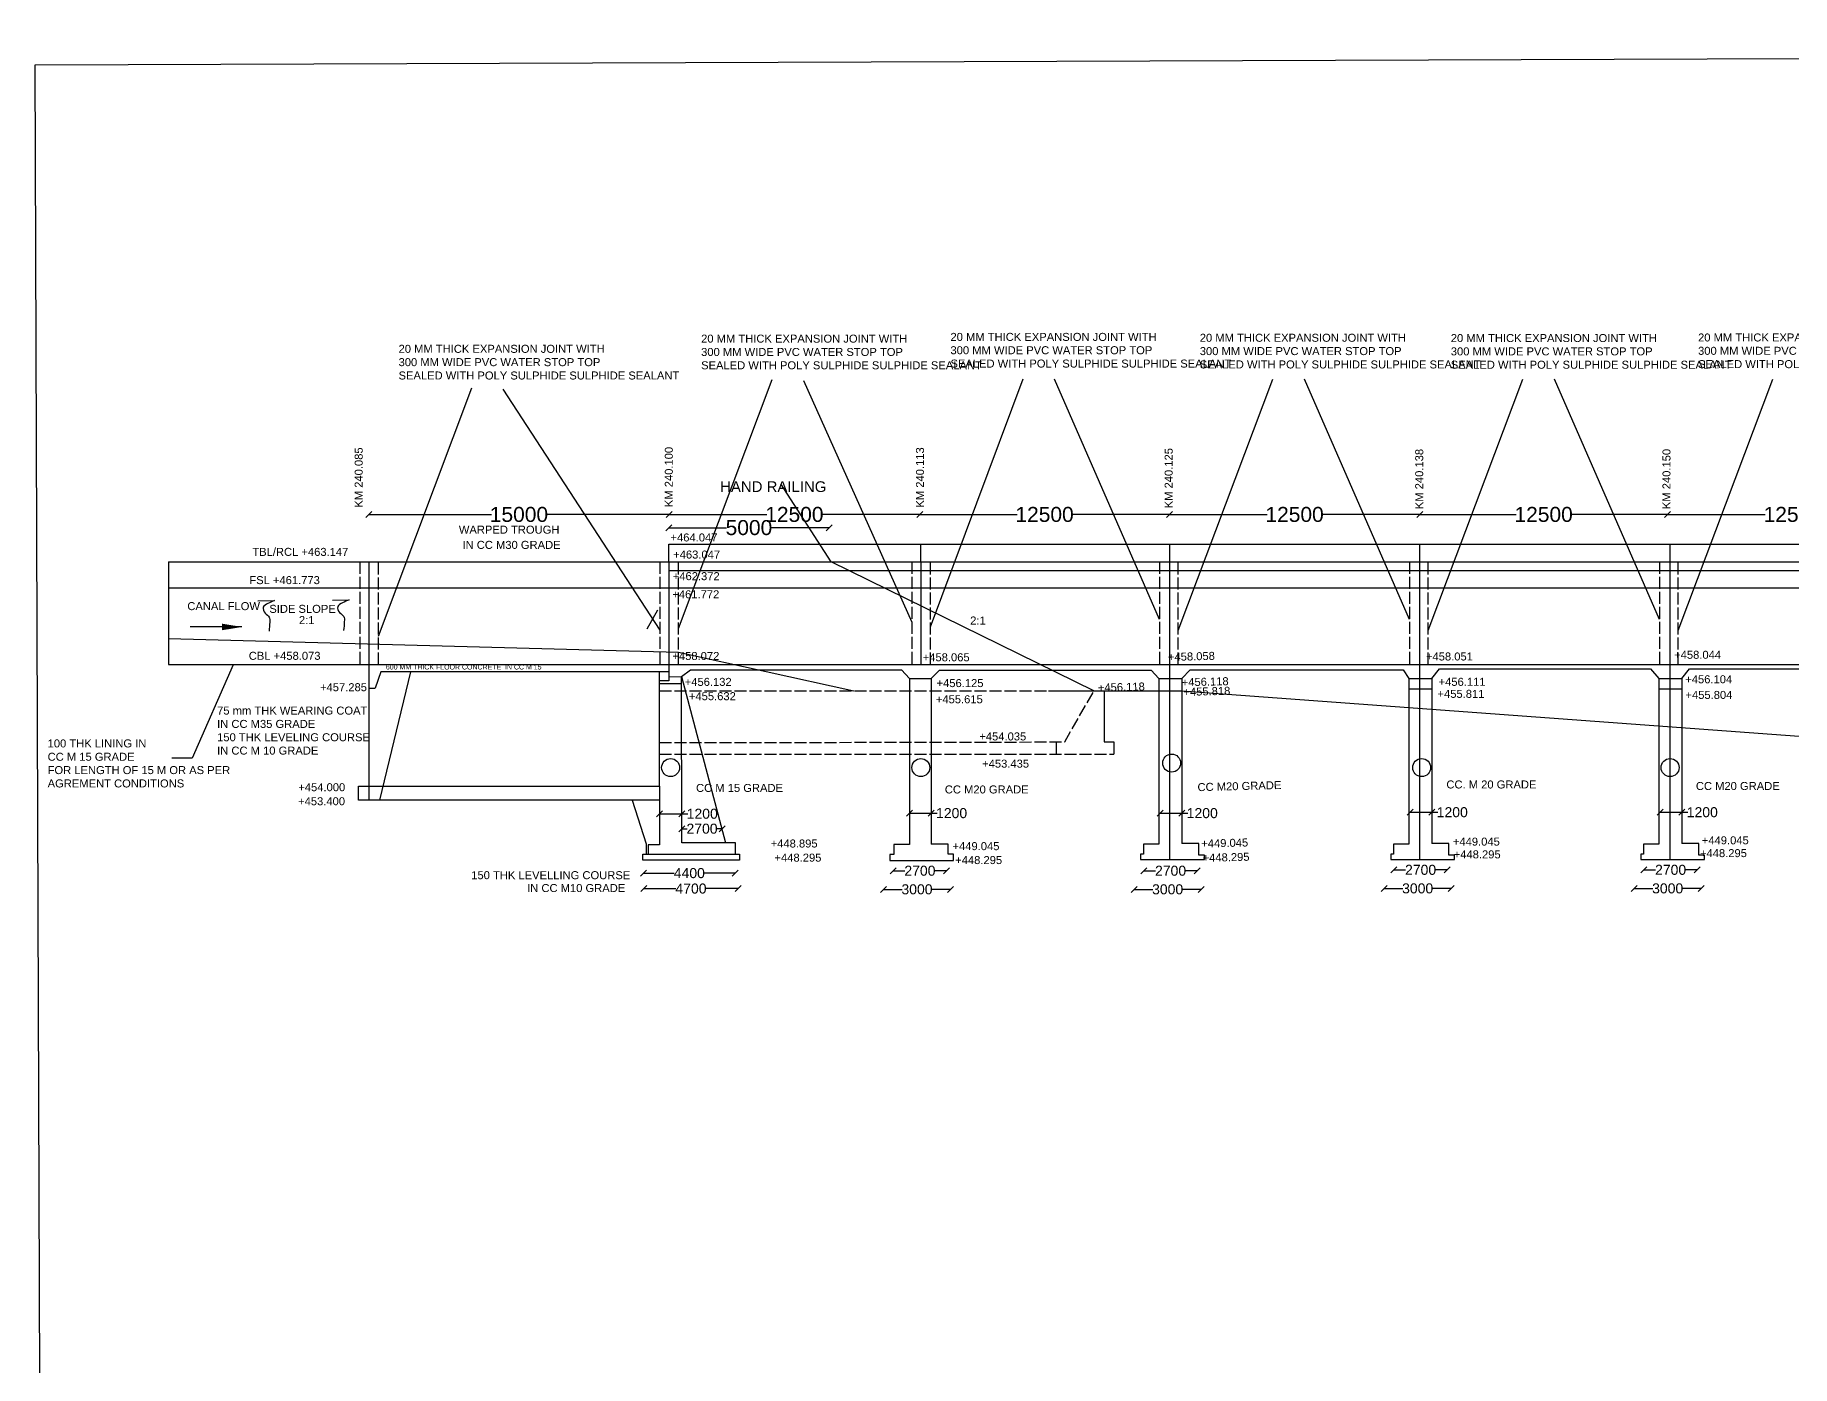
# Model space of a CAD drawing. Header units: millimetres. Extents: x -112454 to 301508, y -143387 to 43222.
# Drawn here: x -112454 to -24622, y -23308 to 43222 of the extents above; entities that cross this region are included whole.
import ezdxf

# ---------------------------------------------------------------- set-up
doc = ezdxf.new("R2010")
doc.units = ezdxf.units.MM
doc.header["$MEASUREMENT"] = 0
doc.linetypes.add('ACAD_ISO02W100', pattern=[15, 12, -3])
for name, color, linetype in [('DIMENSION', 7, 'Continuous'), ('DRAWING', 7, 'Continuous'), ('TEXT', 7, 'Continuous')]:
    doc.layers.add(name, color=color, linetype=linetype)
doc.styles.get("Standard").update_dxf_attribs({"font": 'arial.ttf', "height": 500})
doc.dimstyles.get("Standard").update_dxf_attribs({"dimtxt": 500, "dimasz": 300, "dimexe": 0.18, "dimexo": 0.0625, "dimgap": 0.09, "dimtad": 0, "dimdec": 0, "dimzin": 0, "dimdsep": 46, "dimtxsty": 'Standard', "dimblk": 'OBLIQUE', "dimcen": 0.09, "dimse1": 1, "dimse2": 1, "dimadec": 0, "dimazin": 0, "dimtfac": 1, "dimtdec": 0, "dimtofl": 0, "dimtmove": 0, "dimatfit": 3, "dimfxl": 0, "dimtolj": 1, "dimtzin": 0, "dimarcsym": 0})

# ---------------------------------------------------------------- blocks, each defined once
blk = doc.blocks.new('_Oblique')
at = {"color": 0, "linetype": 'ByBlock', "lineweight": -2}
blk.add_line((-0.5, -0.5), (0.5, 0.5), dxfattribs=at)
blk = doc.blocks.new('*D204')
at = {"layer": 'Defpoints', "color": 0, "transparency": 16777216}
for p in [(-82028, 610), (-77301, 610), (-77301, 553)]:
    blk.add_point(p, dxfattribs=at)
at = {"layer": 'DIMENSION', "color": 0, "lineweight": -2, "transparency": 16777216}
for p, q in [((-82028, 553), (-80420, 553)), ((-77301, 553), (-78908, 553))]:
    blk.add_line(p, q, dxfattribs=at)
at = {"layer": 'DIMENSION', "color": 0, "lineweight": -2, "transparency": 16777216, "xscale": 300, "yscale": 300, "zscale": 300, "rotation": 180}
blk.add_blockref('_Oblique', (-82028, 553), dxfattribs=at)
at = {"layer": 'DIMENSION', "color": 0, "lineweight": -2, "transparency": 16777216, "xscale": 300, "yscale": 300, "zscale": 300}
blk.add_blockref('_Oblique', (-77301, 553), dxfattribs=at)
at = {"layer": 'DIMENSION', "color": 0, "transparency": 16777216, "insert": (-79664, 553), "char_height": 500, "attachment_point": 5}
blk.add_mtext('\\A1;4700', dxfattribs=at)
blk = doc.blocks.new('*D205')
at = {"layer": 'Defpoints', "color": 0, "transparency": 16777216}
for p in [(-82042, 1432), (-82042, 1325), (-77450, 1432)]:
    blk.add_point(p, dxfattribs=at)
at = {"layer": 'DIMENSION', "color": 0, "lineweight": -2, "transparency": 16777216}
for p, q in [((-82042, 1325), (-80502, 1325)), ((-77450, 1325), (-78990, 1325))]:
    blk.add_line(p, q, dxfattribs=at)
at = {"layer": 'DIMENSION', "color": 0, "lineweight": -2, "transparency": 16777216, "xscale": 300, "yscale": 300, "zscale": 300, "rotation": 180}
blk.add_blockref('_Oblique', (-82042, 1325), dxfattribs=at)
at = {"layer": 'DIMENSION', "color": 0, "lineweight": -2, "transparency": 16777216, "xscale": 300, "yscale": 300, "zscale": 300}
blk.add_blockref('_Oblique', (-77450, 1325), dxfattribs=at)
at = {"layer": 'DIMENSION', "color": 0, "transparency": 16777216, "insert": (-79746, 1325), "char_height": 500, "attachment_point": 5}
blk.add_mtext('\\A1;4400', dxfattribs=at)
blk = doc.blocks.new('*D206')
at = {"layer": 'Defpoints', "color": 0, "transparency": 16777216}
for p in [(-81243, 4162), (-80122, 4293), (-80122, 4165)]:
    blk.add_point(p, dxfattribs=at)
at = {"layer": 'DIMENSION', "color": 0, "lineweight": -2, "transparency": 16777216}
for p, q in [((-81243, 4293), (-80122, 4293)), ((-80122, 4293), (-79822, 4293))]:
    blk.add_line(p, q, dxfattribs=at)
at = {"layer": 'DIMENSION', "color": 0, "lineweight": -2, "transparency": 16777216, "xscale": 300, "yscale": 300, "zscale": 300, "rotation": 180}
blk.add_blockref('_Oblique', (-81243, 4293), dxfattribs=at)
at = {"layer": 'DIMENSION', "color": 0, "lineweight": -2, "transparency": 16777216, "xscale": 300, "yscale": 300, "zscale": 300}
blk.add_blockref('_Oblique', (-80122, 4293), dxfattribs=at)
at = {"layer": 'DIMENSION', "color": 0, "transparency": 16777216, "insert": (-79100, 4293), "char_height": 500, "attachment_point": 5}
blk.add_mtext('\\A1;1200', dxfattribs=at)
blk = doc.blocks.new('*D207')
at = {"layer": 'Defpoints', "color": 0, "transparency": 16777216}
for p in [(-78101, 3547), (-80121, 3502), (-78101, 3465)]:
    blk.add_point(p, dxfattribs=at)
at = {"layer": 'DIMENSION', "color": 0, "lineweight": -2, "transparency": 16777216}
for p, q in [((-80121, 3547), (-79861, 3547)), ((-78101, 3547), (-78361, 3547))]:
    blk.add_line(p, q, dxfattribs=at)
at = {"layer": 'DIMENSION', "color": 0, "lineweight": -2, "transparency": 16777216, "xscale": 300, "yscale": 300, "zscale": 300, "rotation": 180}
blk.add_blockref('_Oblique', (-80121, 3547), dxfattribs=at)
at = {"layer": 'DIMENSION', "color": 0, "lineweight": -2, "transparency": 16777216, "xscale": 300, "yscale": 300, "zscale": 300}
blk.add_blockref('_Oblique', (-78101, 3547), dxfattribs=at)
at = {"layer": 'DIMENSION', "color": 0, "transparency": 16777216, "insert": (-79111, 3547), "char_height": 500, "attachment_point": 5}
blk.add_mtext('\\A1;2700', dxfattribs=at)
blk = doc.blocks.new('*D208')
at = {"layer": 'Defpoints', "color": 0, "transparency": 16777216}
for p in [(-68741, 4140), (-67656, 4324), (-67656, 4140)]:
    blk.add_point(p, dxfattribs=at)
at = {"layer": 'DIMENSION', "color": 0, "lineweight": -2, "transparency": 16777216}
for p, q in [((-68741, 4324), (-67656, 4324)), ((-67656, 4324), (-67356, 4324))]:
    blk.add_line(p, q, dxfattribs=at)
at = {"layer": 'DIMENSION', "color": 0, "lineweight": -2, "transparency": 16777216, "xscale": 300, "yscale": 300, "zscale": 300, "rotation": 180}
blk.add_blockref('_Oblique', (-68741, 4324), dxfattribs=at)
at = {"layer": 'DIMENSION', "color": 0, "lineweight": -2, "transparency": 16777216, "xscale": 300, "yscale": 300, "zscale": 300}
blk.add_blockref('_Oblique', (-67656, 4324), dxfattribs=at)
at = {"layer": 'DIMENSION', "color": 0, "transparency": 16777216, "insert": (-66633, 4324), "char_height": 500, "attachment_point": 5}
blk.add_mtext('\\A1;1200', dxfattribs=at)
blk = doc.blocks.new('*D209')
at = {"layer": 'Defpoints', "color": 0, "transparency": 16777216}
for p in [(-69550, 1395), (-66885, 1444), (-66885, 1395)]:
    blk.add_point(p, dxfattribs=at)
at = {"layer": 'DIMENSION', "color": 0, "lineweight": -2, "transparency": 16777216}
for p, q in [((-69550, 1444), (-68968, 1444)), ((-66885, 1444), (-67467, 1444))]:
    blk.add_line(p, q, dxfattribs=at)
at = {"layer": 'DIMENSION', "color": 0, "lineweight": -2, "transparency": 16777216, "xscale": 300, "yscale": 300, "zscale": 300, "rotation": 180}
blk.add_blockref('_Oblique', (-69550, 1444), dxfattribs=at)
at = {"layer": 'DIMENSION', "color": 0, "lineweight": -2, "transparency": 16777216, "xscale": 300, "yscale": 300, "zscale": 300}
blk.add_blockref('_Oblique', (-66885, 1444), dxfattribs=at)
at = {"layer": 'DIMENSION', "color": 0, "transparency": 16777216, "insert": (-68217, 1444), "char_height": 500, "attachment_point": 5}
blk.add_mtext('\\A1;2700', dxfattribs=at)
blk = doc.blocks.new('*D210')
at = {"layer": 'Defpoints', "color": 0, "transparency": 16777216}
for p in [(-70039, 503), (-66689, 515), (-66689, 503)]:
    blk.add_point(p, dxfattribs=at)
at = {"layer": 'DIMENSION', "color": 0, "lineweight": -2, "transparency": 16777216}
for p, q in [((-70039, 515), (-69110, 515)), ((-66689, 515), (-67619, 515))]:
    blk.add_line(p, q, dxfattribs=at)
at = {"layer": 'DIMENSION', "color": 0, "lineweight": -2, "transparency": 16777216, "xscale": 300, "yscale": 300, "zscale": 300, "rotation": 180}
blk.add_blockref('_Oblique', (-70039, 515), dxfattribs=at)
at = {"layer": 'DIMENSION', "color": 0, "lineweight": -2, "transparency": 16777216, "xscale": 300, "yscale": 300, "zscale": 300}
blk.add_blockref('_Oblique', (-66689, 515), dxfattribs=at)
at = {"layer": 'DIMENSION', "color": 0, "transparency": 16777216, "insert": (-68364, 515), "char_height": 500, "attachment_point": 5}
blk.add_mtext('\\A1;3000', dxfattribs=at)
blk = doc.blocks.new('*D213')
at = {"layer": 'Defpoints', "color": 0, "transparency": 16777216}
for p in [(-56208, 4140), (-55123, 4324), (-55123, 4140)]:
    blk.add_point(p, dxfattribs=at)
at = {"layer": 'DIMENSION', "color": 0, "lineweight": -2, "transparency": 16777216}
for p, q in [((-56208, 4324), (-55123, 4324)), ((-55123, 4324), (-54823, 4324))]:
    blk.add_line(p, q, dxfattribs=at)
at = {"layer": 'DIMENSION', "color": 0, "lineweight": -2, "transparency": 16777216, "xscale": 300, "yscale": 300, "zscale": 300, "rotation": 180}
blk.add_blockref('_Oblique', (-56208, 4324), dxfattribs=at)
at = {"layer": 'DIMENSION', "color": 0, "lineweight": -2, "transparency": 16777216, "xscale": 300, "yscale": 300, "zscale": 300}
blk.add_blockref('_Oblique', (-55123, 4324), dxfattribs=at)
at = {"layer": 'DIMENSION', "color": 0, "transparency": 16777216, "insert": (-54101, 4324), "char_height": 500, "attachment_point": 5}
blk.add_mtext('\\A1;1200', dxfattribs=at)
blk = doc.blocks.new('*D211')
at = {"layer": 'Defpoints', "color": 0, "transparency": 16777216}
for p in [(-57018, 1395), (-54352, 1444), (-54352, 1395)]:
    blk.add_point(p, dxfattribs=at)
at = {"layer": 'DIMENSION', "color": 0, "lineweight": -2, "transparency": 16777216}
for p, q in [((-57018, 1444), (-56435, 1444)), ((-54352, 1444), (-54935, 1444))]:
    blk.add_line(p, q, dxfattribs=at)
at = {"layer": 'DIMENSION', "color": 0, "lineweight": -2, "transparency": 16777216, "xscale": 300, "yscale": 300, "zscale": 300, "rotation": 180}
blk.add_blockref('_Oblique', (-57018, 1444), dxfattribs=at)
at = {"layer": 'DIMENSION', "color": 0, "lineweight": -2, "transparency": 16777216, "xscale": 300, "yscale": 300, "zscale": 300}
blk.add_blockref('_Oblique', (-54352, 1444), dxfattribs=at)
at = {"layer": 'DIMENSION', "color": 0, "transparency": 16777216, "insert": (-55685, 1444), "char_height": 500, "attachment_point": 5}
blk.add_mtext('\\A1;2700', dxfattribs=at)
blk = doc.blocks.new('*D212')
at = {"layer": 'Defpoints', "color": 0, "transparency": 16777216}
for p in [(-57507, 503), (-54157, 515), (-54157, 503)]:
    blk.add_point(p, dxfattribs=at)
at = {"layer": 'DIMENSION', "color": 0, "lineweight": -2, "transparency": 16777216}
for p, q in [((-57507, 515), (-56577, 515)), ((-54157, 515), (-55086, 515))]:
    blk.add_line(p, q, dxfattribs=at)
at = {"layer": 'DIMENSION', "color": 0, "lineweight": -2, "transparency": 16777216, "xscale": 300, "yscale": 300, "zscale": 300, "rotation": 180}
blk.add_blockref('_Oblique', (-57507, 515), dxfattribs=at)
at = {"layer": 'DIMENSION', "color": 0, "lineweight": -2, "transparency": 16777216, "xscale": 300, "yscale": 300, "zscale": 300}
blk.add_blockref('_Oblique', (-54157, 515), dxfattribs=at)
at = {"layer": 'DIMENSION', "color": 0, "transparency": 16777216, "insert": (-55832, 515), "char_height": 500, "attachment_point": 5}
blk.add_mtext('\\A1;3000', dxfattribs=at)
blk = doc.blocks.new('*D216')
at = {"layer": 'Defpoints', "color": 0, "transparency": 16777216}
for p in [(-43708, 4186), (-42623, 4370), (-42623, 4186)]:
    blk.add_point(p, dxfattribs=at)
at = {"layer": 'DIMENSION', "color": 0, "lineweight": -2, "transparency": 16777216}
for p, q in [((-43708, 4370), (-42623, 4370)), ((-42623, 4370), (-42323, 4370))]:
    blk.add_line(p, q, dxfattribs=at)
at = {"layer": 'DIMENSION', "color": 0, "lineweight": -2, "transparency": 16777216, "xscale": 300, "yscale": 300, "zscale": 300, "rotation": 180}
blk.add_blockref('_Oblique', (-43708, 4370), dxfattribs=at)
at = {"layer": 'DIMENSION', "color": 0, "lineweight": -2, "transparency": 16777216, "xscale": 300, "yscale": 300, "zscale": 300}
blk.add_blockref('_Oblique', (-42623, 4370), dxfattribs=at)
at = {"layer": 'DIMENSION', "color": 0, "transparency": 16777216, "insert": (-41601, 4370), "char_height": 500, "attachment_point": 5}
blk.add_mtext('\\A1;1200', dxfattribs=at)
blk = doc.blocks.new('*D214')
at = {"layer": 'Defpoints', "color": 0, "transparency": 16777216}
for p in [(-44518, 1440), (-41852, 1489), (-41852, 1440)]:
    blk.add_point(p, dxfattribs=at)
at = {"layer": 'DIMENSION', "color": 0, "lineweight": -2, "transparency": 16777216}
for p, q in [((-44518, 1489), (-43935, 1489)), ((-41852, 1489), (-42435, 1489))]:
    blk.add_line(p, q, dxfattribs=at)
at = {"layer": 'DIMENSION', "color": 0, "lineweight": -2, "transparency": 16777216, "xscale": 300, "yscale": 300, "zscale": 300, "rotation": 180}
blk.add_blockref('_Oblique', (-44518, 1489), dxfattribs=at)
at = {"layer": 'DIMENSION', "color": 0, "lineweight": -2, "transparency": 16777216, "xscale": 300, "yscale": 300, "zscale": 300}
blk.add_blockref('_Oblique', (-41852, 1489), dxfattribs=at)
at = {"layer": 'DIMENSION', "color": 0, "transparency": 16777216, "insert": (-43185, 1489), "char_height": 500, "attachment_point": 5}
blk.add_mtext('\\A1;2700', dxfattribs=at)
blk = doc.blocks.new('*D215')
at = {"layer": 'Defpoints', "color": 0, "transparency": 16777216}
for p in [(-45007, 548), (-41657, 561), (-41657, 548)]:
    blk.add_point(p, dxfattribs=at)
at = {"layer": 'DIMENSION', "color": 0, "lineweight": -2, "transparency": 16777216}
for p, q in [((-45007, 561), (-44077, 561)), ((-41657, 561), (-42586, 561))]:
    blk.add_line(p, q, dxfattribs=at)
at = {"layer": 'DIMENSION', "color": 0, "lineweight": -2, "transparency": 16777216, "xscale": 300, "yscale": 300, "zscale": 300, "rotation": 180}
blk.add_blockref('_Oblique', (-45007, 561), dxfattribs=at)
at = {"layer": 'DIMENSION', "color": 0, "lineweight": -2, "transparency": 16777216, "xscale": 300, "yscale": 300, "zscale": 300}
blk.add_blockref('_Oblique', (-41657, 561), dxfattribs=at)
at = {"layer": 'DIMENSION', "color": 0, "transparency": 16777216, "insert": (-43332, 561), "char_height": 500, "attachment_point": 5}
blk.add_mtext('\\A1;3000', dxfattribs=at)
blk = doc.blocks.new('*D219')
at = {"layer": 'Defpoints', "color": 0, "transparency": 16777216}
for p in [(-31208, 4186), (-30123, 4370), (-30123, 4186)]:
    blk.add_point(p, dxfattribs=at)
at = {"layer": 'DIMENSION', "color": 0, "lineweight": -2, "transparency": 16777216}
for p, q in [((-31208, 4370), (-30123, 4370)), ((-30123, 4370), (-29823, 4370))]:
    blk.add_line(p, q, dxfattribs=at)
at = {"layer": 'DIMENSION', "color": 0, "lineweight": -2, "transparency": 16777216, "xscale": 300, "yscale": 300, "zscale": 300, "rotation": 180}
blk.add_blockref('_Oblique', (-31208, 4370), dxfattribs=at)
at = {"layer": 'DIMENSION', "color": 0, "lineweight": -2, "transparency": 16777216, "xscale": 300, "yscale": 300, "zscale": 300}
blk.add_blockref('_Oblique', (-30123, 4370), dxfattribs=at)
at = {"layer": 'DIMENSION', "color": 0, "transparency": 16777216, "insert": (-29101, 4370), "char_height": 500, "attachment_point": 5}
blk.add_mtext('\\A1;1200', dxfattribs=at)
blk = doc.blocks.new('*D217')
at = {"layer": 'Defpoints', "color": 0, "transparency": 16777216}
for p in [(-32018, 1440), (-29352, 1489), (-29352, 1440)]:
    blk.add_point(p, dxfattribs=at)
at = {"layer": 'DIMENSION', "color": 0, "lineweight": -2, "transparency": 16777216}
for p, q in [((-32018, 1489), (-31435, 1489)), ((-29352, 1489), (-29935, 1489))]:
    blk.add_line(p, q, dxfattribs=at)
at = {"layer": 'DIMENSION', "color": 0, "lineweight": -2, "transparency": 16777216, "xscale": 300, "yscale": 300, "zscale": 300, "rotation": 180}
blk.add_blockref('_Oblique', (-32018, 1489), dxfattribs=at)
at = {"layer": 'DIMENSION', "color": 0, "lineweight": -2, "transparency": 16777216, "xscale": 300, "yscale": 300, "zscale": 300}
blk.add_blockref('_Oblique', (-29352, 1489), dxfattribs=at)
at = {"layer": 'DIMENSION', "color": 0, "transparency": 16777216, "insert": (-30685, 1489), "char_height": 500, "attachment_point": 5}
blk.add_mtext('\\A1;2700', dxfattribs=at)
blk = doc.blocks.new('*D218')
at = {"layer": 'Defpoints', "color": 0, "transparency": 16777216}
for p in [(-32507, 548), (-29157, 561), (-29157, 548)]:
    blk.add_point(p, dxfattribs=at)
at = {"layer": 'DIMENSION', "color": 0, "lineweight": -2, "transparency": 16777216}
for p, q in [((-32507, 561), (-31577, 561)), ((-29157, 561), (-30086, 561))]:
    blk.add_line(p, q, dxfattribs=at)
at = {"layer": 'DIMENSION', "color": 0, "lineweight": -2, "transparency": 16777216, "xscale": 300, "yscale": 300, "zscale": 300, "rotation": 180}
blk.add_blockref('_Oblique', (-32507, 561), dxfattribs=at)
at = {"layer": 'DIMENSION', "color": 0, "lineweight": -2, "transparency": 16777216, "xscale": 300, "yscale": 300, "zscale": 300}
blk.add_blockref('_Oblique', (-29157, 561), dxfattribs=at)
at = {"layer": 'DIMENSION', "color": 0, "transparency": 16777216, "insert": (-30832, 561), "char_height": 500, "attachment_point": 5}
blk.add_mtext('\\A1;3000', dxfattribs=at)
blk = doc.blocks.new('*D328')
at = {"layer": 'Defpoints', "color": 0, "transparency": 16777216}
for p in [(-80772, 18596), (-72759, 18598), (-72759, 18596)]:
    blk.add_point(p, dxfattribs=at)
at = {"layer": 'DIMENSION', "color": 0, "lineweight": -2, "transparency": 16777216}
for p, q in [((-80772, 18598), (-77884, 18598)), ((-72759, 18598), (-75647, 18598))]:
    blk.add_line(p, q, dxfattribs=at)
at = {"layer": 'DIMENSION', "color": 0, "lineweight": -2, "transparency": 16777216, "xscale": 300, "yscale": 300, "zscale": 300, "rotation": 180}
blk.add_blockref('_Oblique', (-80772, 18598), dxfattribs=at)
at = {"layer": 'DIMENSION', "color": 0, "lineweight": -2, "transparency": 16777216, "xscale": 300, "yscale": 300, "zscale": 300}
blk.add_blockref('_Oblique', (-72759, 18598), dxfattribs=at)
at = {"layer": 'DIMENSION', "color": 0, "transparency": 16777216, "insert": (-76766, 18598), "char_height": 750, "attachment_point": 5}
blk.add_mtext('\\A1;5000', dxfattribs=at)
blk = doc.blocks.new('*D329')
at = {"layer": 'Defpoints', "color": 0, "transparency": 16777216}
for p in [(-95769, 19246), (-80762, 19256), (-80762, 19246)]:
    blk.add_point(p, dxfattribs=at)
at = {"layer": 'DRAWING', "color": 0, "lineweight": -2, "transparency": 16777216}
for p, q in [((-95769, 19256), (-89640, 19256)), ((-80762, 19256), (-86891, 19256))]:
    blk.add_line(p, q, dxfattribs=at)
at = {"layer": 'DRAWING', "color": 0, "lineweight": -2, "transparency": 16777216, "xscale": 300, "yscale": 300, "zscale": 300, "rotation": 180}
blk.add_blockref('_Oblique', (-95769, 19256), dxfattribs=at)
at = {"layer": 'DRAWING', "color": 0, "lineweight": -2, "transparency": 16777216, "xscale": 300, "yscale": 300, "zscale": 300}
blk.add_blockref('_Oblique', (-80762, 19256), dxfattribs=at)
at = {"layer": 'DRAWING', "color": 0, "transparency": 16777216, "insert": (-88265, 19256), "char_height": 750, "attachment_point": 5}
blk.add_mtext('\\A1;15000', dxfattribs=at)
blk = doc.blocks.new('*D330')
at = {"layer": 'Defpoints', "color": 0, "transparency": 16777216}
for p in [(-80762, 19246), (-68226, 19256), (-68226, 19246)]:
    blk.add_point(p, dxfattribs=at)
at = {"layer": 'DRAWING', "color": 0, "lineweight": -2, "transparency": 16777216}
for p, q in [((-80762, 19256), (-75869, 19256)), ((-68226, 19256), (-73119, 19256))]:
    blk.add_line(p, q, dxfattribs=at)
at = {"layer": 'DRAWING', "color": 0, "lineweight": -2, "transparency": 16777216, "xscale": 300, "yscale": 300, "zscale": 300, "rotation": 180}
blk.add_blockref('_Oblique', (-80762, 19256), dxfattribs=at)
at = {"layer": 'DRAWING', "color": 0, "lineweight": -2, "transparency": 16777216, "xscale": 300, "yscale": 300, "zscale": 300}
blk.add_blockref('_Oblique', (-68226, 19256), dxfattribs=at)
at = {"layer": 'DRAWING', "color": 0, "transparency": 16777216, "insert": (-74494, 19256), "char_height": 750, "attachment_point": 5}
blk.add_mtext('\\A1;12500', dxfattribs=at)
blk = doc.blocks.new('*D331')
at = {"layer": 'Defpoints', "color": 0, "transparency": 16777216}
for p in [(-68226, 19246), (-55745, 19256), (-55745, 19198)]:
    blk.add_point(p, dxfattribs=at)
at = {"layer": 'DRAWING', "color": 0, "lineweight": -2, "transparency": 16777216}
for p, q in [((-68226, 19256), (-63360, 19256)), ((-55745, 19256), (-60611, 19256))]:
    blk.add_line(p, q, dxfattribs=at)
at = {"layer": 'DRAWING', "color": 0, "lineweight": -2, "transparency": 16777216, "xscale": 300, "yscale": 300, "zscale": 300, "rotation": 180}
blk.add_blockref('_Oblique', (-68226, 19256), dxfattribs=at)
at = {"layer": 'DRAWING', "color": 0, "lineweight": -2, "transparency": 16777216, "xscale": 300, "yscale": 300, "zscale": 300}
blk.add_blockref('_Oblique', (-55745, 19256), dxfattribs=at)
at = {"layer": 'DRAWING', "color": 0, "transparency": 16777216, "insert": (-61985, 19256), "char_height": 750, "attachment_point": 5}
blk.add_mtext('\\A1;12500', dxfattribs=at)
blk = doc.blocks.new('*D332')
at = {"layer": 'Defpoints', "color": 0, "transparency": 16777216}
for p in [(-55745, 19256), (-43224, 19256), (-43224, 19256)]:
    blk.add_point(p, dxfattribs=at)
at = {"layer": 'DRAWING', "color": 0, "lineweight": -2, "transparency": 16777216}
for p, q in [((-55745, 19256), (-50859, 19256)), ((-43224, 19256), (-48110, 19256))]:
    blk.add_line(p, q, dxfattribs=at)
at = {"layer": 'DRAWING', "color": 0, "lineweight": -2, "transparency": 16777216, "xscale": 300, "yscale": 300, "zscale": 300, "rotation": 180}
blk.add_blockref('_Oblique', (-55745, 19256), dxfattribs=at)
at = {"layer": 'DRAWING', "color": 0, "lineweight": -2, "transparency": 16777216, "xscale": 300, "yscale": 300, "zscale": 300}
blk.add_blockref('_Oblique', (-43224, 19256), dxfattribs=at)
at = {"layer": 'DRAWING', "color": 0, "transparency": 16777216, "insert": (-49485, 19256), "char_height": 750, "attachment_point": 5}
blk.add_mtext('\\A1;12500', dxfattribs=at)
blk = doc.blocks.new('*D333')
at = {"layer": 'Defpoints', "color": 0, "transparency": 16777216}
for p in [(-43224, 19256), (-30841, 19256), (-30841, 19256)]:
    blk.add_point(p, dxfattribs=at)
at = {"layer": 'DRAWING', "color": 0, "lineweight": -2, "transparency": 16777216}
for p, q in [((-43224, 19256), (-38407, 19256)), ((-30841, 19256), (-35658, 19256))]:
    blk.add_line(p, q, dxfattribs=at)
at = {"layer": 'DRAWING', "color": 0, "lineweight": -2, "transparency": 16777216, "xscale": 300, "yscale": 300, "zscale": 300, "rotation": 180}
blk.add_blockref('_Oblique', (-43224, 19256), dxfattribs=at)
at = {"layer": 'DRAWING', "color": 0, "lineweight": -2, "transparency": 16777216, "xscale": 300, "yscale": 300, "zscale": 300}
blk.add_blockref('_Oblique', (-30841, 19256), dxfattribs=at)
at = {"layer": 'DRAWING', "color": 0, "transparency": 16777216, "insert": (-37033, 19256), "char_height": 750, "attachment_point": 5}
blk.add_mtext('\\A1;12500', dxfattribs=at)
blk = doc.blocks.new('*D334')
at = {"layer": 'Defpoints', "color": 0, "transparency": 16777216}
for p in [(-30841, 19256), (-18316, 19256), (-18316, 19256)]:
    blk.add_point(p, dxfattribs=at)
at = {"layer": 'DRAWING', "color": 0, "lineweight": -2, "transparency": 16777216}
for p, q in [((-30841, 19256), (-25953, 19256)), ((-18316, 19256), (-23204, 19256))]:
    blk.add_line(p, q, dxfattribs=at)
at = {"layer": 'DRAWING', "color": 0, "lineweight": -2, "transparency": 16777216, "xscale": 300, "yscale": 300, "zscale": 300, "rotation": 180}
blk.add_blockref('_Oblique', (-30841, 19256), dxfattribs=at)
at = {"layer": 'DRAWING', "color": 0, "lineweight": -2, "transparency": 16777216, "xscale": 300, "yscale": 300, "zscale": 300}
blk.add_blockref('_Oblique', (-18316, 19256), dxfattribs=at)
at = {"layer": 'DRAWING', "color": 0, "transparency": 16777216, "insert": (-24579, 19256), "char_height": 750, "attachment_point": 5}
blk.add_mtext('\\A1;12500', dxfattribs=at)

msp = doc.modelspace()

# ---------------------------------------------------------------- linework, layer by layer
at = {"layer": 'DRAWING'}
for points in [[(-112453.7, 41744.4), (300852.5, 43222.4), (301507.5, -139955.3), (-111798.6, -141433.3)], [(-96288.2, 5678.8), (-81243, 5678.8), (-81243, 4977.8), (-96288.2, 4977.8)], [(-82071.9, 2281.9), (-77240.3, 2281.9), (-77240.3, 1968.8), (-82071.9, 1968.8)]]:
    msp.add_lwpolyline(points, close=True, dxfattribs=at)
for points in [[(-95282.7, 13173), (-90622.1, 25594.1)], [(-89063.5, 25521.9), (-81219.1, 13478.5)], [(-80285.9, 13552.9), (-75604.5, 25999.9)], [(-74038.3, 25953.5), (-68626.6, 13866.6)], [(-67693.4, 13639.6), (-63049, 26039.5)], [(-56238.7, 14004.5), (-61490.7, 26015.5)], [(-55305.5, 13464.2), (-50570.5, 26016.2)], [(-43738.7, 14004.5), (-48990.7, 26015.5)], [(-42805.5, 13464.2), (-38070.5, 26016.2)], [(-31238.7, 14004.5), (-36490.7, 26015.5)], [(-30305.5, 13464.2), (-25570.5, 26016.2)], [(-59517.2, 10439.3), (-72647.6, 16897.8), (-75179, 20789.2)], [(-55129.2, 10439.3), (-10186.3, 7135.4), (-517.8, 7135.4), (18732, 9121.8), (20424.2, 9121.8), (43732, 8644.6), (44870.8, 8644.6), (56232, 7972.7), (71180.7, 7252.8), (89988.9, 7243.2), (102866.8, 7236.7), (123250.9, 7226.3), (146175.4, 7177.6), (177846.8, 7110.4), (194268.5, 7296.3), (220219.4, 10446.1), (224347.4, 10947.2), (236161.2, 16897.8), (237768.6, 20505.2)], [(-80772, 16897.8), (-80772, 17767), (244117.3, 17767), (244117.3, 11759.6)], [(-68179.5, 16897.8), (-68179.5, 17767)], [(-55731.5, 17767), (-55731.5, 2000)], [(-43231.5, 17767), (-43231.5, 2000)], [(-30731.5, 17767), (-30731.5, 2000)], [(-105781.4, 16897.8), (269232.9, 16897.8)], [(-105781.4, 16897.8), (-105781.4, 11759.6), (269297.2, 11759.6), (269232.9, 16897.8)], [(-95768.7, 16897.8), (-95768.7, 11759.6)], [(-80772, 16897.8), (-80772, 11759.6)], [(-68179.5, 16897.8), (-68179.5, 11759.6)], [(-80772, 16457.2), (244117.3, 16457.2)], [(-105781.4, 15598.3), (269249.3, 15587.1)], [(-101313.5, 14941.2), (-100481.1, 14960.8)], [(-97584.9, 14973.4), (-96752.5, 14992.9)], [(-81853, 13543.6), (-81325, 14488.2)], [(-105781.4, 13061.4), (-80285.9, 12369.8), (-71519.3, 10439.3)], [(-102558.7, 11737.3), (-104600.7, 7076.8), (-105621.5, 7076.8)], [(-95768.7, 11759.6), (-95768.7, 4977.8)], [(-80772, 11759.6), (-80772, 11148.4), (-80140.3, 11150.3)], [(-80140.3, 11150.3), (-79694.8, 11482.6), (-69134.1, 11482.6), (-68741, 11049), (-67655.7, 11049), (-67242.9, 11481.2), (-56650.3, 11481.2), (-56268, 11055.6)], [(-56268, 11055.6), (-55129.2, 11055.6), (-54702.2, 11486.7), (-44165, 11486.7), (-44060.7, 11486.7), (-43768, 11055.6)], [(-42629.2, 11058.5), (-42236.4, 11537.9), (-31690.1, 11537.9), (-31268, 11055.6)], [(-30129.2, 11058.5), (-29736.4, 11537.9), (-19190.1, 11537.9), (-18768, 11055.6)], [(-95768.7, 10574.3), (-95445, 10574.3)], [(-80772, 11392.6), (-95170, 11392.6), (-95445, 10574.3)], [(-95219.4, 4977.8), (-93672.3, 11392.6)], [(-81243, 5678.8), (-81243, 11384)], [(-80772, 11148.4), (-80772, 10943.4), (-81243, 10943.4)], [(-81243, 10804.9), (-80139.4, 10803.2)], [(-77438.7, 2281.9), (-77438.7, 2842), (-80119.1, 2842), (-80140.3, 11150.3)], [(-80140.3, 11150.3), (-77936.3, 2842)], [(-68741, 11049), (-68741, 2762.5), (-69520, 2762.5), (-69520, 2266.3), (-69713.6, 2266.3), (-69713.6, 1954.3), (-66540.2, 1954.3), (-66540.2, 2278.2), (-66801, 2278.2), (-66801, 2777.7)], [(-67655.7, 11049), (-67655.7, 2777.7)], [(-56268, 11055.6), (-56268, 2768.1), (-57037.3, 2768.1), (-57037.3, 2275.9), (-57181.1, 2275.9), (-57181.1, 2000), (-53989.9, 2000), (-53989.9, 2220.8), (-54268, 2220.8), (-54268, 2806.4), (-55129.2, 2806.4)], [(-55129.2, 11055.6), (-55129.2, 2806.4)], [(-43768, 11055.6), (-43768, 2768.1), (-44537.3, 2768.1), (-44537.3, 2275.9), (-44681.1, 2275.9), (-44681.1, 2000), (-41489.9, 2000), (-41489.9, 2220.8), (-41768, 2220.8), (-41768, 2806.4), (-42629.2, 2806.4)], [(-43768, 11055.6), (-42629.2, 11055.6)], [(-43768, 10541.3), (-42629.2, 10541.3)], [(-42629.2, 11055.6), (-42629.2, 2806.4)], [(-31268, 11055.6), (-31268, 2768.1), (-32037.3, 2768.1), (-32037.3, 2275.9), (-32181.1, 2275.9), (-32181.1, 2000), (-28989.9, 2000), (-28989.9, 2220.8), (-29268, 2220.8), (-29268, 2806.4), (-30129.2, 2806.4)], [(-31268, 11055.6), (-30129.2, 11055.6)], [(-30129.2, 11055.6), (-30129.2, 2806.4)], [(-61795.7, 10439.3), (-55129.2, 10439.3)], [(-59004.6, 10439.3), (-59004.6, 7885.7), (-58529.4, 7885.7)], [(-31268, 10536.5), (-30129.2, 10536.5)], [(-61407.1, 7885.5), (-61407.1, 7272.2)], [(-58529.4, 7885.7), (-58529.4, 7272.2)], [(-82599.8, 4977.8), (-81906.3, 2795.2), (-81906.3, 2281.9)], [(-81243, 4977.8), (-81243, 2739.8), (-81800, 2739.8), (-81800, 2739.8)], [(-81800, 2739.8), (-81800, 2281.9)], [(-66801, 2777.7), (-67655.7, 2777.7)]]:
    msp.add_lwpolyline(points, dxfattribs=at)
at = {"layer": 'DRAWING', "linetype": 'ACAD_ISO02W100', "ltscale": 50}
for points in [[(-96215.9, 16897.8), (-96215.9, 11759.6)], [(-95282.7, 11759.6), (-95282.7, 16897.8)], [(-81219.1, 16897.8), (-81219.1, 11759.6)], [(-80285.9, 11759.6), (-80285.9, 16897.8)], [(-68626.6, 16897.8), (-68626.6, 11759.6)], [(-67693.4, 11759.6), (-67693.4, 16897.8)], [(-56238.7, 16897.8), (-56238.7, 11759.6)], [(-55305.5, 11759.6), (-55305.5, 16897.8)], [(-43738.7, 16897.8), (-43738.7, 11759.6)], [(-42805.5, 11759.6), (-42805.5, 16897.8)], [(-31238.7, 16897.8), (-31238.7, 11759.6)], [(-30305.5, 11759.6), (-30305.5, 16897.8)], [(-81243, 10439.3), (-61795.7, 10439.3)], [(-81243, 7849.7), (-60979, 7886.3), (-59517.2, 10439.3)], [(-81243, 7272.2), (-58529.4, 7272.2)]]:
    msp.add_lwpolyline(points, dxfattribs=at)
at = {"layer": 'DRAWING'}
for centre in [(-80680.7, 6603.1), (-68171.4, 6603.1), (-55631.3, 6828.3), (-43131.3, 6603.1), (-30711.1, 6603.1)]:
    msp.add_circle(centre, 448.6, dxfattribs=at)
for points in [[(-100481.1, 14960.8), (-100817.2, 14803.5), (-101047.8, 14619.9), (-100957.9, 14327), (-100750.8, 14127.9), (-100723.4, 13877.9), (-100758.6, 13424.9)], [(-96752.5, 14992.9), (-97088.5, 14835.6), (-97319.1, 14652.1), (-97229.2, 14359.2), (-97022.1, 14160), (-96994.8, 13910.1), (-97029.9, 13457.1)]]:
    msp.add_spline(points, degree=3, dxfattribs=at)

# ---------------------------------------------------------------- texts
at = {"layer": 'TEXT'}
for s, rotation, p in [('KM 240.085', 90, (-96076.7, 19598.4)), ('KM 240.100', 90, (-80573.2, 19625)), ('KM 240.113', 90, (-68013.1, 19602.6)), ('KM 240.125', 90, (-55581.4, 19565.2)), ('KM 240.138', 90, (-43052.9, 19522.1)), ('KM 240.150', 90, (-30691.6, 19524.9)), ('+458.058', 1.493892, (-55811.3, 11930.8)), ('+456.118', 1.493892, (-59314.5, 10398.9)), ('+456.118', 1.493892, (-55122.8, 10665)), ('+455.818', 1.493892, (-55037.9, 10184.8)), ('CC M20 GRADE', 1.493892, (-54333.6, 5423.2)), ('+449.045', 1.493892, (-54146.1, 2601.9)), ('+448.295', 1.493892, (-54078.8, 1887.3))]:
    msp.add_text(s, height=400, rotation=rotation, dxfattribs=at).set_placement(p)
for s, height, p in [('HAND RAILING', 534.625, (-78205, 20381.5)), ('2:1', 400, (-65703.6, 13755.9)), ('+458.065', 400, (-68077.1, 11918.3)), ('+458.051', 400, (-42915.6, 11957.9)), ('+458.044', 400, (-30508.8, 12042.5)), ('+456.125', 400, (-67384.8, 10628.2)), ('+456.111', 400, (-42284.2, 10690.8)), ('+456.104', 400, (-29953.2, 10818.7)), ('+455.615', 400, (-67420, 9818.9)), ('+455.811', 400, (-42339.5, 10089.9)), ('+455.804', 400, (-29941.9, 10036.7)), ('+454.035', 400, (-65247.5, 7961.1)), ('+453.435', 400, (-65106.7, 6600.5)), ('CC M20 GRADE ', 400, (-66972.4, 5310.3)), ('CC. M 20 GRADE', 400, (-41895.3, 5559.2)), ('CC M20 GRADE', 400, (-29421.4, 5482.8)), ('+449.045', 400, (-66587.2, 2475.6)), ('+449.045', 400, (-41570.1, 2702.4)), ('+449.045', 400, (-29123.8, 2767.8)), ('+448.295', 400, (-66453.8, 1779.3)), ('+448.295', 400, (-41528, 2063.7)), ('+448.295', 400, (-29215.4, 2127.1)), ('150 THK LEVELLING COURSE ', 400, (-90649.2, 1023.8)), ('                  IN CC M10 GRADE', 400, (-90649.2, 381.2))]:
    msp.add_text(s, height=height, dxfattribs=at).set_placement(p)
at = {"layer": 'TEXT', "attachment_point": 1}
for s, insert, char_height, width in [('20 MM THICK EXPANSION JOINT WITH\\P300 MM WIDE PVC WATER STOP TOP\\PSEALED WITH POLY SULPHIDE SULPHIDE SEALANT', (-79156, 28249.6), 400, 13559.524), ('20 MM THICK EXPANSION JOINT WITH\\P300 MM WIDE PVC WATER STOP TOP\\PSEALED WITH POLY SULPHIDE SULPHIDE SEALANT', (-66688.7, 28335.9), 400, 13559.524), ('20 MM THICK EXPANSION JOINT WITH\\P300 MM WIDE PVC WATER STOP TOP\\PSEALED WITH POLY SULPHIDE SULPHIDE SEALANT', (-54224.8, 28292.6), 400, 13559.524), ('20 MM THICK EXPANSION JOINT WITH\\P300 MM WIDE PVC WATER STOP TOP\\PSEALED WITH POLY SULPHIDE SULPHIDE SEALANT', (-41674.6, 28278.1), 400, 13559.524), ('20 MM THICK EXPANSION JOINT WITH\\P300 MM WIDE PVC WATER STOP TOP\\PSEALED WITH POLY SULPHIDE SULPHIDE SEALANT', (-29312.1, 28307.1), 400, 13559.524), ('20 MM THICK EXPANSION JOINT WITH\\P300 MM WIDE PVC WATER STOP TOP\\PSEALED WITH POLY SULPHIDE SULPHIDE SEALANT', (-94283.5, 27739.6), 400, 13559.524), ('WARPED TROUGH', (-91268.5, 18698.2), 400, 5381.353), ('TBL/RCL +463.147', (-101593.7, 17588), 400, 5586.858), ('IN CC M30 GRADE', (-91087.6, 17937), 400, 5238.554), ('+464.047', (-80687.3, 18308.9), 400, 4257.991), ('+463.047', (-80553.4, 17454.3), 400, 4257.991), ('+462.372', (-80574, 16373.2), 400, 4257.991), ('+461.772', (-80594.6, 15467.2), 400, 4257.991), ('CANAL FLOW ', (-104844.2, 14875.4), 400, 4257.991), ('SIDE SLOPE', (-100745.2, 14739.3), 400, 4257.991), ('2:1 ', (-99262.9, 14179.9), 400, 4257.991), ('CBL +458.073', (-101772.6, 12391.7), 400, 4257.991), ('+458.072', (-80591.3, 12382.6), 400, 4257.991), ('600 MM THICK FLOOR CONCRETE  IN CC M 15', (-94916.3, 11757.9), 250, 13250.081), ('+457.285', (-98209.7, 10822), 400, 4257.991), ('+456.132', (-79975.2, 11088.3), 400, 4257.991), ('+455.632', (-79767.2, 10372.9), 400, 4257.991), ('75 mm THK WEARING COAT\\PIN CC M35 GRADE \\P150 THK LEVELING COURSE \\PIN CC M 10 GRADE ', (-103354.6, 9653.3), 400, 11675.829), ('100 THK LINING IN \\PCC M 15 GRADE \\PFOR LENGTH OF 15 M OR AS PER\\PAGREMENT CONDITIONS ', (-111829.3, 8011.8), 400, 11675.829), ('+454.000', (-99296, 5822.2), 400, 4257.991), ('CC M 15 GRADE ', (-79409.7, 5785.7), 400, 6002.559), ('+453.400', (-99305.8, 5120.6), 400, 4257.991), ('+448.895', (-75678.2, 3008.2), 400, 4257.991), ('+448.295', (-75488.3, 2301.6), 400, 4257.991)]:
    msp.add_mtext(s, dxfattribs=dict(at, insert=insert, char_height=char_height, width=width))
at = {"layer": 'TEXT', "insert": (-101743.5, 16175.6), "char_height": 400, "attachment_point": 1}
msp.add_mtext_dynamic_manual_height_columns('\\pt1600;FSL +461.773', width=4257.991, gutter_width=2000, heights=[0], dxfattribs=at)

# ---------------------------------------------------------------- dimensions: what is measured, and where the dimension line sits
at = {"layer": 'DIMENSION'}
dim = msp.add_linear_dim(base=(-72759.4, 18598.1), p1=(-80772, 18595.6), p2=(-72759.4, 18595.6), text='5000', dimstyle='Standard', override={"dimtxt": 500}, dxfattribs=at)
dim.commit()
dim.dimension.update_dxf_attribs({"geometry": '*D328', "text_midpoint": (-76765.7, 18598.1)})
for base, p1, p2, text, picture, middle in [((-80122.4, 4292.8), (-81243, 4162.4), (-80122.4, 4165.3), '1200', '*D206', (-79100.1, 4292.8)), ((-67655.7, 4324.1), (-68741, 4139.9), (-67655.7, 4139.9), '1200', '*D208', (-66633.5, 4324.1)), ((-55123.3, 4324.1), (-56208.5, 4139.9), (-55123.3, 4139.9), '1200', '*D213', (-54101, 4324.1)), ((-42623.3, 4369.8), (-43708.5, 4185.6), (-42623.3, 4185.6), '1200', '*D216', (-41601, 4369.8)), ((-30123.3, 4369.8), (-31208.5, 4185.6), (-30123.3, 4185.6), '1200', '*D219', (-29101, 4369.8)), ((-78101.5, 3546.9), (-80120.7, 3501.6), (-78101.5, 3464.9), '2700', '*D207', (-79111.1, 3546.9)), ((-66884.8, 1443.6), (-69550.2, 1394.7), (-66884.8, 1394.7), '2700', '*D209', (-68217.5, 1443.6)), ((-54352.4, 1443.6), (-57017.7, 1394.7), (-54352.4, 1394.7), '2700', '*D211', (-55685, 1443.6)), ((-41852.4, 1489.3), (-44517.7, 1440.4), (-41852.4, 1440.4), '2700', '*D214', (-43185, 1489.3)), ((-29352.4, 1489.3), (-32017.7, 1440.4), (-29352.4, 1440.4), '2700', '*D217', (-30685, 1489.3)), ((-82042.2, 1325.3), (-77449.5, 1431.6), (-82042.2, 1431.6), '4400', '*D205', (-79745.9, 1325.3)), ((-77300.7, 553.3), (-82028, 610), (-77300.7, 610), '4700', '*D204', (-79664.4, 553.3)), ((-41656.7, 560.7), (-45006.8, 548.5), (-41656.7, 548.5), '3000', '*D215', (-43331.7, 560.7)), ((-29156.7, 560.7), (-32506.8, 548.5), (-29156.7, 548.5), '3000', '*D218', (-30831.7, 560.7)), ((-66689.2, 515), (-70039.2, 502.8), (-66689.2, 502.8), '3000', '*D210', (-68364.2, 515)), ((-54156.7, 515), (-57506.8, 502.8), (-54156.7, 502.8), '3000', '*D212', (-55831.7, 515))]:
    dim = msp.add_linear_dim(base=base, p1=p1, p2=p2, text=text, dimstyle='Standard', dxfattribs=at)
    dim.commit()
    dim.dimension.update_dxf_attribs({"geometry": picture, "text_midpoint": middle})
at = {"layer": 'DRAWING'}
for base, p1, p2, text, picture, middle in [((-80762.2, 19255.8), (-95768.7, 19245.7), (-80762.2, 19245.7), '15000', '*D329', (-88265.5, 19255.8)), ((-68225.7, 19255.8), (-80762.2, 19245.7), (-68225.7, 19245.7), '12500', '*D330', (-74493.9, 19255.8)), ((-43224.4, 19255.8), (-55744.9, 19255.8), (-43224.4, 19255.8), '12500', '*D332', (-49484.6, 19255.8)), ((-30840.9, 19255.8), (-43224.4, 19255.8), (-30840.9, 19255.8), '12500', '*D333', (-37032.6, 19255.8)), ((-18316.5, 19255.8), (-30840.9, 19255.8), (-18316.5, 19255.8), '12500', '*D334', (-24578.7, 19255.8))]:
    dim = msp.add_linear_dim(base=base, p1=p1, p2=p2, text=text, dimstyle='Standard', dxfattribs=at)
    dim.commit()
    dim.dimension.update_dxf_attribs({"geometry": picture, "text_midpoint": middle})
dim = msp.add_linear_dim(base=(-55744.9, 19255.8), p1=(-68225.7, 19245.7), p2=(-55744.9, 19197.8), text='12500', dimstyle='Standard', override={"dimtmove": 1}, dxfattribs=at)
dim.commit()
dim.dimension.update_dxf_attribs({"geometry": '*D331', "text_midpoint": (-61985.3, 19255.8)})

# ---------------------------------------------------------------- leaders
msp.add_leader([(-102111.6, 13634.4), (-104696, 13634.4)], dimstyle='Standard', override={"dimasz": 1000, "dimgap": 0.09, "dimtad": 0}, dxfattribs=at)

doc.saveas('drawing.dxf')
